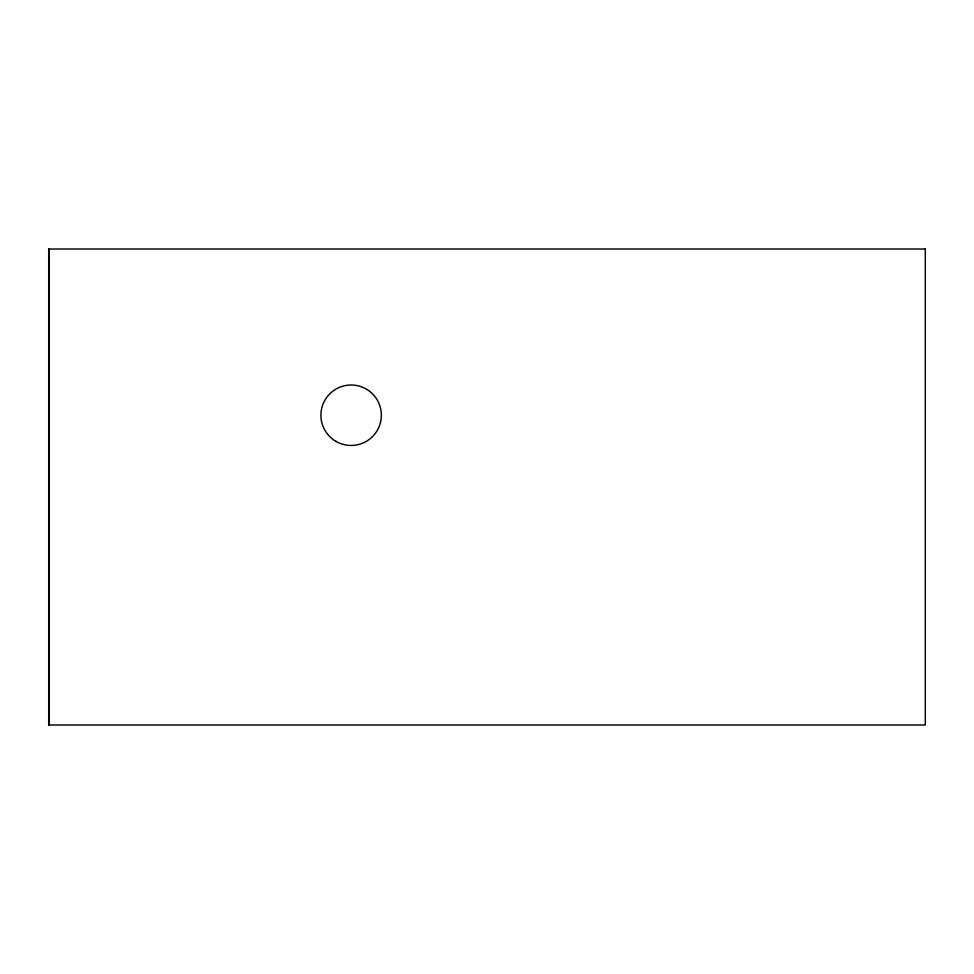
<?xml version="1.0" encoding="UTF-8"?>
<svg xmlns="http://www.w3.org/2000/svg" width="974" height="974" viewBox="0 0 974 974"><rect width="100%" height="100%" fill="white"/><g stroke="black" fill="none" stroke-linecap="round" stroke-linejoin="round"><path stroke-width="1.46" d="M48.931 249.015L48.931 724.985M925.3 249.015L48.7 249.015L48.7 724.985L925.3 724.985L925.3 249.015M336.018 441.405A30.218 30.218 0 0 0 381.345 415.228A30.218 30.218 0 0 0 336.018 389.052A30.218 30.218 0 0 0 336.018 441.405"/></g></svg>
